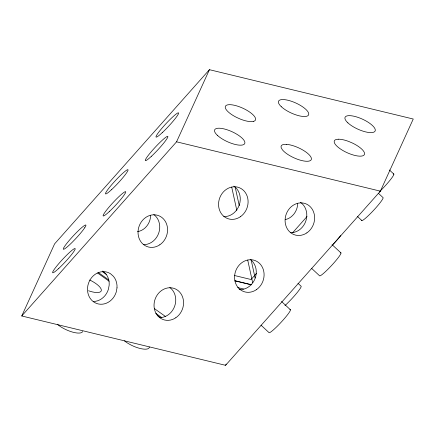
<?xml version="1.0" encoding="UTF-8"?>
<svg xmlns="http://www.w3.org/2000/svg" width="435" height="435" viewBox="0 0 435 435"><rect width="100%" height="100%" fill="white"/><g stroke="black" fill="none" stroke-linecap="round" stroke-linejoin="round"><path stroke-width="0.65" d="M21.75 315.979L54.62 243.845L209.431 69.687L413.25 119.021L380.38 191.155L225.569 365.313L21.75 315.979L176.561 141.815L209.431 69.687M225.569 365.313L226.129 364.079M256.465 273.425L251.049 279.515L234.547 275.524M292.581 232.79L307.028 216.538M379.336 192.025L380.38 191.155L176.561 141.815M235.313 280.798L251.115 284.62M234.813 280.836L251.272 284.822M237.657 287.573L243.584 289.009M102.383 271.647L106.249 274.393M154.284 308.524L165.327 316.37M98.326 272.517L108.821 279.971M155.752 313.32L161.825 317.637M97.57 273.001L109.163 281.238M157.204 315.37L160.515 317.724M102.758 271.027L105.634 273.599A16.514 14.545 -70.6 0 1 109.185 285.099L108.397 289.324A16.514 14.545 -70.6 0 1 93.362 301.504M389.39 169.949L393.865 174.109M378.455 193.341L382.93 197.506A15.682 1.745 -47.1 0 1 373.192 210.747A15.682 1.745 -47.1 0 1 361.654 220.143M357.391 216.423L361.86 220.583M332.046 244.628L340.996 252.952M311.563 268.33L319.518 275.73A15.682 1.745 -47.1 0 0 332.286 264.714A15.682 1.745 -47.1 0 0 340.469 252.86M298.002 283.332L300.987 286.11A15.682 1.745 -47.1 0 1 299.449 289.628L297.616 292.048A15.682 1.745 -47.1 0 1 289.84 300.824L287.084 303.587A15.682 1.745 -47.1 0 1 284.947 305.593M281.516 301.477L290.46 309.807M261.027 325.184L268.982 332.585A15.682 1.745 -47.1 0 0 281.755 321.563A15.682 1.745 -47.1 0 0 289.933 309.709M235.172 187.072L239.245 205.641M251.169 260.021L255.095 277.927M231.725 187.159L236.814 210.371M247.722 260.103L252.664 282.647M150.641 215.564A15.682 13.811 -70.6 0 1 137.427 231.681M233.802 186.142A16.514 14.545 -70.6 0 1 239.348 204.776A16.514 14.545 -70.6 0 1 223.786 216.614M250.326 259.461A16.514 14.545 -70.6 0 1 255.111 278.416A16.514 14.545 -70.6 0 1 239.141 289.531M153.805 214.537A16.514 14.545 -70.6 0 1 158.71 233.144A16.514 14.545 -70.6 0 1 143.262 244.644M300.329 202.248A16.514 14.545 -70.6 0 1 305.881 220.882A16.514 14.545 -70.6 0 1 290.319 232.72M169.802 287.491A16.514 14.545 -70.6 0 1 174.712 306.099A16.514 14.545 -70.6 0 1 159.264 317.599M297.698 203.406A15.682 13.811 -70.6 0 1 285.3 219.604M340.632 235.618A15.682 1.745 -47.1 0 1 333.226 244.22M393.332 174.011A15.682 1.745 -47.1 0 1 390.684 179.399A15.682 1.745 -47.1 0 1 379.603 191.585M149.395 347.043A15.682 5.225 24.5 0 1 140.021 348.451A15.682 5.225 24.5 0 1 124.41 340.822M89.697 280.01A15.682 5.225 24.5 0 1 101.333 290.428A15.682 5.225 24.5 0 1 88.512 290.759M82.704 331.53A15.682 5.225 24.5 0 1 72.259 332.019A15.682 5.225 24.5 0 1 57.273 324.205M117.01 287.856L116.227 292.081A16.514 14.545 -70.6 0 1 96.211 303.309A16.514 14.545 -70.6 0 1 89.376 281.146A16.514 14.545 -70.6 0 1 110.582 273.784L113.459 276.356A16.514 14.545 -70.6 0 1 117.01 287.856M84.711 227.788L83.036 230.115A16.514 1.838 -47.1 0 1 75.211 239.185L72.259 242.219A16.514 1.838 -47.1 0 1 63.787 247.689A16.514 1.838 -47.1 0 1 78.865 230.213A16.514 1.838 -47.1 0 1 84.711 227.788M338.218 139.205L335.929 139.575A16.514 5.503 24.5 0 0 343.503 150.874A16.514 5.503 24.5 0 0 363.85 155.241A16.514 5.503 24.5 0 0 352.731 143.18L348.778 141.473A16.514 5.503 24.5 0 0 338.218 139.205M253.654 121.338L251.267 121.637A16.514 5.503 24.5 0 1 240.555 119.185L236.618 117.434A16.514 5.503 24.5 0 1 226.108 105.482A16.514 5.503 24.5 0 1 246.743 110.213A16.514 5.503 24.5 0 1 253.654 121.338M286.502 144.355L283.816 144.436A16.514 5.503 24.5 0 0 281.26 147.895L282.44 149.852A16.514 5.503 24.5 0 0 303.788 160.983A16.514 5.503 24.5 0 0 308.714 154.333A16.514 5.503 24.5 0 0 286.502 144.355M217.462 135.399A16.514 5.503 24.5 0 0 243.627 144.61A16.514 5.503 24.5 0 0 228.016 130.087A16.514 5.503 24.5 0 0 217.462 135.399M281.336 106.733A16.514 5.503 24.5 0 0 307.496 115.944A16.514 5.503 24.5 0 0 291.89 101.426A16.514 5.503 24.5 0 0 281.336 106.733M151.483 156.236A16.514 1.838 -47.1 0 0 167.872 136.536A16.514 1.838 -47.1 0 0 150.331 152.821A16.514 1.838 -47.1 0 0 151.483 156.236M240.337 216.771A16.514 14.545 -70.6 0 0 241.088 188.562A16.514 14.545 -70.6 0 0 218.555 203.89A16.514 14.545 -70.6 0 0 240.337 216.771M256.335 289.726A16.514 14.545 -70.6 0 0 257.085 261.517A16.514 14.545 -70.6 0 0 234.557 276.845A16.514 14.545 -70.6 0 0 256.335 289.726M159.814 244.796A16.514 14.545 -70.6 0 0 160.564 216.586A16.514 14.545 -70.6 0 0 138.036 231.92A16.514 14.545 -70.6 0 0 159.814 244.796M175.811 317.751A16.514 14.545 -70.6 0 0 176.566 289.541A16.514 14.545 -70.6 0 0 154.033 304.875A16.514 14.545 -70.6 0 0 175.811 317.751M306.865 232.877A16.514 14.545 -70.6 0 0 307.621 204.667A16.514 14.545 -70.6 0 0 285.088 219.996A16.514 14.545 -70.6 0 0 306.865 232.877M347.869 122.839A16.514 5.503 24.5 0 0 374.029 132.05A16.514 5.503 24.5 0 0 358.424 117.526A16.514 5.503 24.5 0 0 347.869 122.839M58.812 268.384A16.514 1.838 -47.1 0 0 75.195 248.689A16.514 1.838 -47.1 0 0 57.659 264.969A16.514 1.838 -47.1 0 0 58.812 268.384M111.681 189.54A16.514 1.838 -47.1 0 0 128.064 169.84A16.514 1.838 -47.1 0 0 110.528 186.126A16.514 1.838 -47.1 0 0 111.681 189.54M162.217 132.691A16.514 1.838 -47.1 0 0 178.6 112.991A16.514 1.838 -47.1 0 0 161.059 129.271A16.514 1.838 -47.1 0 0 162.217 132.691M109.348 211.535A16.514 1.838 -47.1 0 0 125.731 191.835A16.514 1.838 -47.1 0 0 108.19 208.115A16.514 1.838 -47.1 0 0 109.348 211.535"/></g></svg>
